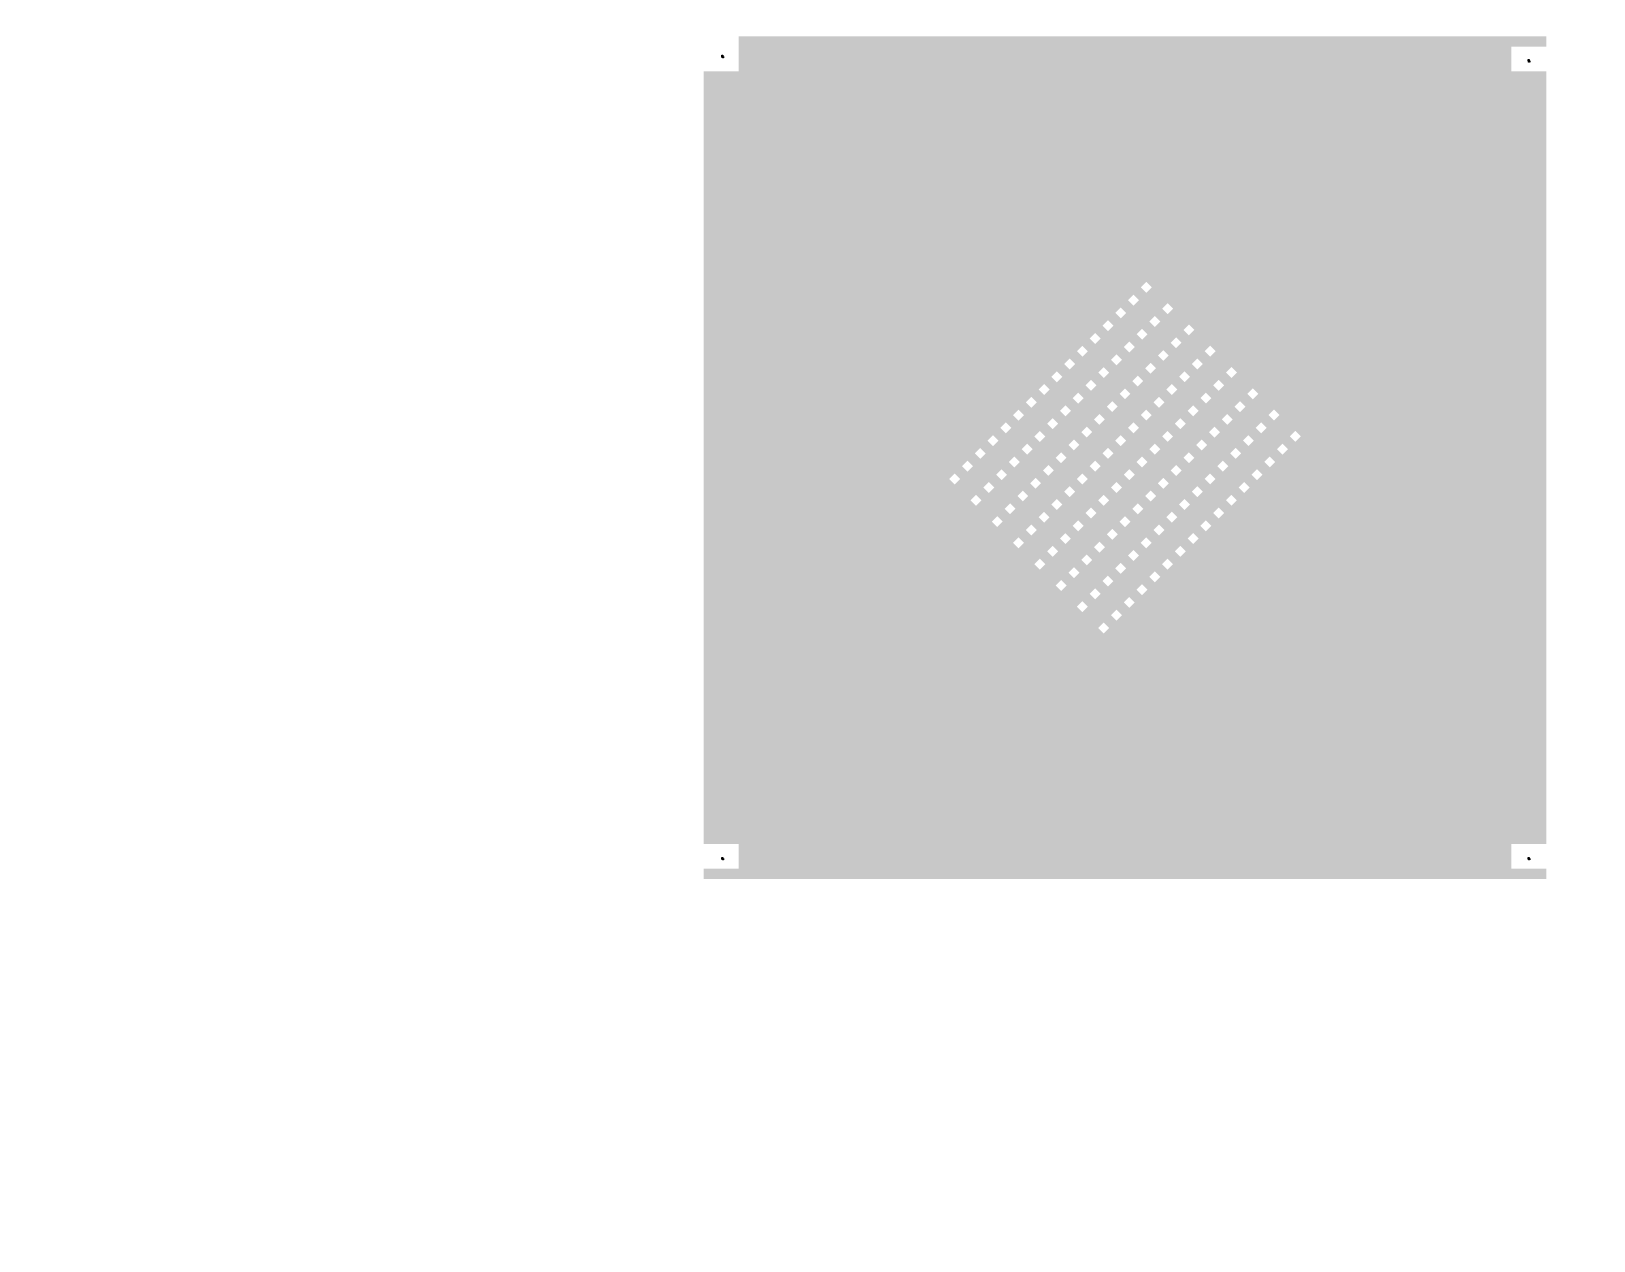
# Model space of a CAD drawing. Header units: inches. Extents: x -55000 to 163233, y -55008 to 54992.
# Drawn here: x -18667 to -500, y -27954 to -13892 of the extents above; entities that cross this region are included whole.
import ezdxf

# ---------------------------------------------------------------- set-up
doc = ezdxf.new("R2010")
doc.units = ezdxf.units.IN
doc.header["$MEASUREMENT"] = 0
doc.linetypes.add('ACAD_ISO07W100', pattern=[3, 0, -3])
doc.layers.get('0').update_dxf_attribs({"color": 20, "linetype": 'ACAD_ISO07W100'})
doc.layers.add('L10D0 Abs', color=4, linetype='Continuous')

# ---------------------------------------------------------------- blocks, each defined once
blk = doc.blocks.new('TUNE')
at = {"layer": 'L10D0 Abs'}
for points in [[(-10, 0), (-10, 12), (-14, 12), (-14, 28), (-10, 28), (-10, 16), (-6, 16), (-6, 28), (-2, 28), (-2, 12), (-6, 12), (-6, 0)], [(4, 0), (4, 6), (2, 6), (2, 14), (4, 14), (4, 8), (6, 8), (6, 14), (8, 14), (8, 6), (6, 6), (6, 0)]]:
    blk.add_lwpolyline(points, close=True, dxfattribs=at)

msp = doc.modelspace()

# ---------------------------------------------------------------- hatches: boundary and pattern name
at = {"layer": 'L10D0 Abs', "transparency": 33554483}
h = msp.add_hatch(color=256, dxfattribs=at)
h.dxf.hatch_style = 1
h.paths.add_polyline_path([(-7717.7675, -18948.99489), (-7781.40711, -19012.6345), (-7845.04672, -18948.99489), (-7781.40711, -18885.35528)], flags=16)
h.paths.add_polyline_path([(-7569.27507, -18800.50246), (-7632.91468, -18864.14207), (-7696.55429, -18800.50246), (-7632.91468, -18736.86285)], flags=16)
h.paths.add_polyline_path([(-7618.77255, -19344.97468), (-7682.41216, -19408.61429), (-7746.05177, -19344.97468), (-7682.41216, -19281.33507)], flags=16)
h.paths.add_polyline_path([(-7470.28012, -19196.48226), (-7533.91973, -19260.12187), (-7597.55934, -19196.48226), (-7533.91973, -19132.84265)], flags=16)
h.paths.add_polyline_path([(-7321.7877, -19047.98984), (-7385.42731, -19111.62945), (-7449.06692, -19047.98984), (-7385.42731, -18984.35023)], flags=16)
h.paths.add_polyline_path([(-7173.29527, -18899.49741), (-7236.93488, -18963.13702), (-7300.57449, -18899.49741), (-7236.93488, -18835.8578)], flags=16)
h.paths.add_polyline_path([(-7371.28517, -19592.46206), (-7434.92478, -19656.10167), (-7498.56439, -19592.46206), (-7434.92478, -19528.82245)], flags=16)
h.paths.add_polyline_path([(-7222.79275, -19443.96963), (-7286.43236, -19507.60924), (-7350.07197, -19443.96963), (-7286.43236, -19380.33002)], flags=16)
h.paths.add_polyline_path([(-7074.30032, -19295.47721), (-7137.93994, -19359.11682), (-7201.57955, -19295.47721), (-7137.93994, -19231.8376)], flags=16)
h.paths.add_polyline_path([(-6777.31548, -18998.49236), (-6840.95509, -19062.13197), (-6904.5947, -18998.49236), (-6840.95509, -18934.85275)], flags=16)
h.paths.add_polyline_path([(-7123.7978, -19839.94943), (-7187.43741, -19903.58904), (-7251.07702, -19839.94943), (-7187.43741, -19776.30982)], flags=16)
h.paths.add_polyline_path([(-6975.30538, -19691.45701), (-7038.94499, -19755.09662), (-7102.5846, -19691.45701), (-7038.94499, -19627.8174)], flags=16)
h.paths.add_polyline_path([(-6826.81295, -19542.96458), (-6890.45256, -19606.60419), (-6954.09217, -19542.96458), (-6890.45256, -19479.32497)], flags=16)
h.paths.add_polyline_path([(-6678.32053, -19394.47216), (-6741.96014, -19458.11177), (-6805.59975, -19394.47216), (-6741.96014, -19330.83255)], flags=16)
h.paths.add_polyline_path([(-6529.8281, -19245.97973), (-6593.46771, -19309.61934), (-6657.10732, -19245.97973), (-6593.46771, -19182.34012)], flags=16)
h.paths.add_polyline_path([(-6381.33568, -19097.48731), (-6444.97529, -19161.12692), (-6508.6149, -19097.48731), (-6444.97529, -19033.8477)], flags=16)
h.paths.add_polyline_path([(-6876.31043, -20087.4368), (-6939.95004, -20151.07641), (-7003.58965, -20087.4368), (-6939.95004, -20023.79719)], flags=16)
h.paths.add_polyline_path([(-6727.818, -19938.94438), (-6791.45761, -20002.58399), (-6855.09722, -19938.94438), (-6791.45761, -19875.30477)], flags=16)
h.paths.add_polyline_path([(-6579.32558, -19790.45196), (-6642.96519, -19854.09157), (-6706.6048, -19790.45196), (-6642.96519, -19726.81235)], flags=16)
h.paths.add_polyline_path([(-6430.83315, -19641.95953), (-6494.47276, -19705.59914), (-6558.11237, -19641.95953), (-6494.47276, -19578.31992)], flags=16)
h.paths.add_polyline_path([(-6282.34073, -19493.46711), (-6345.98034, -19557.10672), (-6409.61995, -19493.46711), (-6345.98034, -19429.8275)], flags=16)
h.paths.add_polyline_path([(-6133.84831, -19344.97468), (-6197.48792, -19408.61429), (-6261.12753, -19344.97468), (-6197.48792, -19281.33507)], flags=16)
h.paths.add_polyline_path([(-6331.8382, -20037.93933), (-6395.47782, -20101.57894), (-6459.11743, -20037.93933), (-6395.47782, -19974.29972)], flags=16)
h.paths.add_polyline_path([(-6183.34578, -19889.44691), (-6246.98539, -19953.08652), (-6310.625, -19889.44691), (-6246.98539, -19825.8073)], flags=16)
h.paths.add_polyline_path([(-6034.85336, -19740.95448), (-6098.49297, -19804.59409), (-6162.13258, -19740.95448), (-6098.49297, -19677.31487)], flags=16)
h.paths.add_polyline_path([(-6480.33063, -20186.43175), (-6543.97024, -20250.07136), (-6607.60985, -20186.43175), (-6543.97024, -20122.79214)], flags=16)
h.paths.add_polyline_path([(-6925.8079, -19146.98479), (-6989.44751, -19210.6244), (-7053.08712, -19146.98479), (-6989.44751, -19083.34517)], flags=16)
h.paths.add_polyline_path([(-7024.80285, -18751.00499), (-7088.44246, -18814.6446), (-7152.08207, -18751.00499), (-7088.44246, -18687.36538)], flags=16)
h.paths.add_polyline_path([(-7420.78265, -18652.01004), (-7484.42226, -18715.64965), (-7548.06187, -18652.01004), (-7484.42226, -18588.37043)], flags=16)
h.paths.add_polyline_path([(-7272.29022, -18503.51761), (-7335.92983, -18567.15722), (-7399.56944, -18503.51761), (-7335.92983, -18439.878)], flags=16)
h.paths.add_polyline_path([(-6876.31043, -18602.51256), (-6939.95004, -18666.15217), (-7003.58965, -18602.51256), (-6939.95004, -18538.87295)], flags=16)
h.paths.add_polyline_path([(-6628.82305, -18849.99994), (-6692.46266, -18913.63955), (-6756.10227, -18849.99994), (-6692.46266, -18786.36033)], flags=16)
h.paths.add_polyline_path([(-7866.25992, -19097.48731), (-7929.89953, -19161.12692), (-7993.53914, -19097.48731), (-7929.89953, -19033.8477)], flags=16)
h.paths.add_polyline_path([(-6628.82305, -20334.92418), (-6692.46266, -20398.56379), (-6756.10227, -20334.92418), (-6692.46266, -20271.28457)], flags=16)
h.paths.add_polyline_path([(-5886.36093, -19592.46206), (-5950.00054, -19656.10167), (-6013.64015, -19592.46206), (-5950.00054, -19528.82245)], flags=16)
h.paths.add_polyline_path([(-7123.7978, -18355.02519), (-7187.43741, -18418.6648), (-7251.07702, -18355.02519), (-7187.43741, -18291.38558)], flags=16)
h.paths.add_polyline_path([(-6381.33568, -20582.41155), (-6444.97529, -20646.05116), (-6508.6149, -20582.41155), (-6444.97529, -20518.77194)], flags=16)
h.paths.add_polyline_path([(-6232.84326, -20433.91913), (-6296.48287, -20497.55874), (-6360.12248, -20433.91913), (-6296.48287, -20370.27952)], flags=16)
h.paths.add_polyline_path([(-6084.35083, -20285.4267), (-6147.99044, -20349.06631), (-6211.63005, -20285.4267), (-6147.99044, -20221.78709)], flags=16)
h.paths.add_polyline_path([(-5935.85841, -20136.93428), (-5999.49802, -20200.57389), (-6063.13763, -20136.93428), (-5999.49802, -20073.29467)], flags=16)
h.paths.add_polyline_path([(-5787.36598, -19988.44185), (-5851.00559, -20052.08147), (-5914.6452, -19988.44185), (-5851.00559, -19924.80224)], flags=16)
h.paths.add_polyline_path([(-5638.87356, -19839.94943), (-5702.51317, -19903.58904), (-5766.15278, -19839.94943), (-5702.51317, -19776.30982)], flags=16)
h.paths.add_polyline_path([(-6133.84831, -20829.89892), (-6197.48792, -20893.53853), (-6261.12753, -20829.89892), (-6197.48792, -20766.25931)], flags=16)
h.paths.add_polyline_path([(-5985.35588, -20681.4065), (-6048.99549, -20745.04611), (-6112.6351, -20681.4065), (-6048.99549, -20617.76689)], flags=16)
h.paths.add_polyline_path([(-5836.86346, -20532.91408), (-5900.50307, -20596.55369), (-5964.14268, -20532.91408), (-5900.50307, -20469.27447)], flags=16)
h.paths.add_polyline_path([(-5688.37103, -20384.42165), (-5752.01064, -20448.06126), (-5815.65025, -20384.42165), (-5752.01064, -20320.78204)], flags=16)
h.paths.add_polyline_path([(-5539.87861, -20235.92923), (-5603.51822, -20299.56884), (-5667.15783, -20235.92923), (-5603.51822, -20172.28962)], flags=16)
h.paths.add_polyline_path([(-5391.38619, -20087.4368), (-5455.0258, -20151.07641), (-5518.66541, -20087.4368), (-5455.0258, -20023.79719)], flags=16)
h.paths.add_polyline_path([(-6975.30538, -18206.53277), (-7038.94499, -18270.17238), (-7102.5846, -18206.53277), (-7038.94499, -18142.89316)], flags=16)
h.paths.add_polyline_path([(-6826.81295, -18058.04034), (-6890.45256, -18121.67995), (-6954.09217, -18058.04034), (-6890.45256, -17994.40073)], flags=16)
h.paths.add_polyline_path([(-6678.32053, -17909.54792), (-6741.96014, -17973.18753), (-6805.59975, -17909.54792), (-6741.96014, -17845.90831)], flags=16)
h.paths.add_polyline_path([(-6529.8281, -17761.05549), (-6593.46771, -17824.6951), (-6657.10732, -17761.05549), (-6593.46771, -17697.41588)], flags=16)
h.paths.add_polyline_path([(-6381.33568, -17612.56307), (-6444.97529, -17676.20268), (-6508.6149, -17612.56307), (-6444.97529, -17548.92346)], flags=16)
h.paths.add_polyline_path([(-6232.84326, -17464.07065), (-6296.48287, -17527.71026), (-6360.12248, -17464.07065), (-6296.48287, -17400.43104)], flags=16)
h.paths.add_polyline_path([(-6084.35083, -17315.57822), (-6147.99044, -17379.21783), (-6211.63005, -17315.57822), (-6147.99044, -17251.93861)], flags=16)
h.paths.add_polyline_path([(-5935.85841, -17167.0858), (-5999.49802, -17230.72541), (-6063.13763, -17167.0858), (-5999.49802, -17103.44619)], flags=16)
h.paths.add_polyline_path([(-5787.36598, -17018.59337), (-5851.00559, -17082.23298), (-5914.6452, -17018.59337), (-5851.00559, -16954.95376)], flags=16)
h.paths.add_polyline_path([(-6727.818, -18454.02014), (-6791.45761, -18517.65975), (-6855.09722, -18454.02014), (-6791.45761, -18390.38053)], flags=16)
h.paths.add_polyline_path([(-6579.32558, -18305.52772), (-6642.96519, -18369.16733), (-6706.6048, -18305.52772), (-6642.96519, -18241.88811)], flags=16)
h.paths.add_polyline_path([(-6430.83315, -18157.03529), (-6494.47276, -18220.6749), (-6558.11237, -18157.03529), (-6494.47276, -18093.39568)], flags=16)
h.paths.add_polyline_path([(-6282.34073, -18008.54287), (-6345.98034, -18072.18248), (-6409.61995, -18008.54287), (-6345.98034, -17944.90326)], flags=16)
h.paths.add_polyline_path([(-6133.84831, -17860.05044), (-6197.48792, -17923.69005), (-6261.12753, -17860.05044), (-6197.48792, -17796.41083)], flags=16)
h.paths.add_polyline_path([(-5985.35588, -17711.55802), (-6048.99549, -17775.19763), (-6112.6351, -17711.55802), (-6048.99549, -17647.91841)], flags=16)
h.paths.add_polyline_path([(-5836.86346, -17563.0656), (-5900.50307, -17626.70521), (-5964.14268, -17563.0656), (-5900.50307, -17499.42599)], flags=16)
h.paths.add_polyline_path([(-5688.37103, -17414.57317), (-5752.01064, -17478.21278), (-5815.65025, -17414.57317), (-5752.01064, -17350.93356)], flags=16)
h.paths.add_polyline_path([(-5539.87861, -17266.08075), (-5603.51822, -17329.72036), (-5667.15783, -17266.08075), (-5603.51822, -17202.44114)], flags=16)
h.paths.add_polyline_path([(-6480.33063, -18701.50751), (-6543.97024, -18765.14712), (-6607.60985, -18701.50751), (-6543.97024, -18637.8679)], flags=16)
h.paths.add_polyline_path([(-6331.8382, -18553.01509), (-6395.47782, -18616.6547), (-6459.11743, -18553.01509), (-6395.47782, -18489.37548)], flags=16)
h.paths.add_polyline_path([(-6183.34578, -18404.52266), (-6246.98539, -18468.16228), (-6310.625, -18404.52266), (-6246.98539, -18340.88305)], flags=16)
h.paths.add_polyline_path([(-6034.85336, -18256.03024), (-6098.49297, -18319.66985), (-6162.13258, -18256.03024), (-6098.49297, -18192.39063)], flags=16)
h.paths.add_polyline_path([(-5886.36093, -18107.53782), (-5950.00054, -18171.17743), (-6013.64015, -18107.53782), (-5950.00054, -18043.89821)], flags=16)
h.paths.add_polyline_path([(-5737.86851, -17959.04539), (-5801.50812, -18022.685), (-5865.14773, -17959.04539), (-5801.50812, -17895.40578)], flags=16)
h.paths.add_polyline_path([(-5589.37608, -17810.55297), (-5653.01569, -17874.19258), (-5716.65531, -17810.55297), (-5653.01569, -17746.91336)], flags=16)
h.paths.add_polyline_path([(-5440.88366, -17662.06054), (-5504.52327, -17725.70015), (-5568.16288, -17662.06054), (-5504.52327, -17598.42093)], flags=16)
h.paths.add_polyline_path([(-5292.39124, -17513.56812), (-5356.03085, -17577.20773), (-5419.67046, -17513.56812), (-5356.03085, -17449.92851)], flags=16)
h.paths.add_polyline_path([(-5143.89881, -17365.0757), (-5207.53842, -17428.71531), (-5271.17803, -17365.0757), (-5207.53842, -17301.43609)], flags=16)
h.paths.add_polyline_path([(-6232.84326, -18948.99489), (-6296.48287, -19012.6345), (-6360.12248, -18948.99489), (-6296.48287, -18885.35528)], flags=16)
h.paths.add_polyline_path([(-6084.35083, -18800.50246), (-6147.99044, -18864.14207), (-6211.63005, -18800.50246), (-6147.99044, -18736.86285)], flags=16)
h.paths.add_polyline_path([(-5935.85841, -18652.01004), (-5999.49802, -18715.64965), (-6063.13763, -18652.01004), (-5999.49802, -18588.37043)], flags=16)
h.paths.add_polyline_path([(-5787.36598, -18503.51761), (-5851.00559, -18567.15722), (-5914.6452, -18503.51761), (-5851.00559, -18439.878)], flags=16)
h.paths.add_polyline_path([(-5638.87356, -18355.02519), (-5702.51317, -18418.6648), (-5766.15278, -18355.02519), (-5702.51317, -18291.38558)], flags=16)
h.paths.add_polyline_path([(-5490.38114, -18206.53277), (-5554.02075, -18270.17238), (-5617.66036, -18206.53277), (-5554.02075, -18142.89316)], flags=16)
h.paths.add_polyline_path([(-5341.88871, -18058.04034), (-5405.52832, -18121.67995), (-5469.16793, -18058.04034), (-5405.52832, -17994.40073)], flags=16)
h.paths.add_polyline_path([(-5193.39629, -17909.54792), (-5257.0359, -17973.18753), (-5320.67551, -17909.54792), (-5257.0359, -17845.90831)], flags=16)
h.paths.add_polyline_path([(-5044.90386, -17761.05549), (-5108.54347, -17824.6951), (-5172.18308, -17761.05549), (-5108.54347, -17697.41588)], flags=16)
h.paths.add_polyline_path([(-4896.41144, -17612.56307), (-4960.05105, -17676.20268), (-5023.69066, -17612.56307), (-4960.05105, -17548.92346)], flags=16)
h.paths.add_polyline_path([(-5985.35588, -19196.48226), (-6048.99549, -19260.12187), (-6112.6351, -19196.48226), (-6048.99549, -19132.84265)], flags=16)
h.paths.add_polyline_path([(-5836.86346, -19047.98984), (-5900.50307, -19111.62945), (-5964.14268, -19047.98984), (-5900.50307, -18984.35023)], flags=16)
h.paths.add_polyline_path([(-5688.37103, -18899.49741), (-5752.01064, -18963.13702), (-5815.65025, -18899.49741), (-5752.01064, -18835.8578)], flags=16)
h.paths.add_polyline_path([(-5539.87861, -18751.00499), (-5603.51822, -18814.6446), (-5667.15783, -18751.00499), (-5603.51822, -18687.36538)], flags=16)
h.paths.add_polyline_path([(-5391.38619, -18602.51256), (-5455.0258, -18666.15217), (-5518.66541, -18602.51256), (-5455.0258, -18538.87295)], flags=16)
h.paths.add_polyline_path([(-5242.89376, -18454.02014), (-5306.53337, -18517.65975), (-5370.17298, -18454.02014), (-5306.53337, -18390.38053)], flags=16)
h.paths.add_polyline_path([(-5094.40134, -18305.52772), (-5158.04095, -18369.16733), (-5221.68056, -18305.52772), (-5158.04095, -18241.88811)], flags=16)
h.paths.add_polyline_path([(-4945.90891, -18157.03529), (-5009.54852, -18220.6749), (-5073.18813, -18157.03529), (-5009.54852, -18093.39568)], flags=16)
h.paths.add_polyline_path([(-4797.41649, -18008.54287), (-4861.0561, -18072.18248), (-4924.69571, -18008.54287), (-4861.0561, -17944.90326)], flags=16)
h.paths.add_polyline_path([(-4648.92407, -17860.05044), (-4712.56368, -17923.69005), (-4776.20329, -17860.05044), (-4712.56368, -17796.41083)], flags=16)
h.paths.add_polyline_path([(-5737.86851, -19443.96963), (-5801.50812, -19507.60924), (-5865.14773, -19443.96963), (-5801.50812, -19380.33002)], flags=16)
h.paths.add_polyline_path([(-5589.37608, -19295.47721), (-5653.01569, -19359.11682), (-5716.65531, -19295.47721), (-5653.01569, -19231.8376)], flags=16)
h.paths.add_polyline_path([(-5440.88366, -19146.98479), (-5504.52327, -19210.6244), (-5568.16288, -19146.98479), (-5504.52327, -19083.34517)], flags=16)
h.paths.add_polyline_path([(-5292.39124, -18998.49236), (-5356.03085, -19062.13197), (-5419.67046, -18998.49236), (-5356.03085, -18934.85275)], flags=16)
h.paths.add_polyline_path([(-5143.89881, -18849.99994), (-5207.53842, -18913.63955), (-5271.17803, -18849.99994), (-5207.53842, -18786.36033)], flags=16)
h.paths.add_polyline_path([(-4995.40639, -18701.50751), (-5059.046, -18765.14712), (-5122.68561, -18701.50751), (-5059.046, -18637.8679)], flags=16)
h.paths.add_polyline_path([(-4846.91396, -18553.01509), (-4910.55357, -18616.6547), (-4974.19318, -18553.01509), (-4910.55357, -18489.37548)], flags=16)
h.paths.add_polyline_path([(-4698.42154, -18404.52266), (-4762.06115, -18468.16228), (-4825.70076, -18404.52266), (-4762.06115, -18340.88305)], flags=16)
h.paths.add_polyline_path([(-4549.92912, -18256.03024), (-4613.56873, -18319.66985), (-4677.20834, -18256.03024), (-4613.56873, -18192.39063)], flags=16)
h.paths.add_polyline_path([(-4401.43669, -18107.53782), (-4465.0763, -18171.17743), (-4528.71591, -18107.53782), (-4465.0763, -18043.89821)], flags=16)
h.paths.add_polyline_path([(-5490.38114, -19691.45701), (-5554.02075, -19755.09662), (-5617.66036, -19691.45701), (-5554.02075, -19627.8174)], flags=16)
h.paths.add_polyline_path([(-5341.88871, -19542.96458), (-5405.52832, -19606.60419), (-5469.16793, -19542.96458), (-5405.52832, -19479.32497)], flags=16)
h.paths.add_polyline_path([(-5193.39629, -19394.47216), (-5257.0359, -19458.11177), (-5320.67551, -19394.47216), (-5257.0359, -19330.83255)], flags=16)
h.paths.add_polyline_path([(-5044.90386, -19245.97973), (-5108.54347, -19309.61934), (-5172.18308, -19245.97973), (-5108.54347, -19182.34012)], flags=16)
h.paths.add_polyline_path([(-4896.41144, -19097.48731), (-4960.05105, -19161.12692), (-5023.69066, -19097.48731), (-4960.05105, -19033.8477)], flags=16)
h.paths.add_polyline_path([(-4747.91901, -18948.99489), (-4811.55863, -19012.6345), (-4875.19824, -18948.99489), (-4811.55863, -18885.35528)], flags=16)
h.paths.add_polyline_path([(-4599.42659, -18800.50246), (-4663.0662, -18864.14207), (-4726.70581, -18800.50246), (-4663.0662, -18736.86285)], flags=16)
h.paths.add_polyline_path([(-4450.93417, -18652.01004), (-4514.57378, -18715.64965), (-4578.21339, -18652.01004), (-4514.57378, -18588.37043)], flags=16)
h.paths.add_polyline_path([(-4302.44174, -18503.51761), (-4366.08135, -18567.15722), (-4429.72096, -18503.51761), (-4366.08135, -18439.878)], flags=16)
h.paths.add_polyline_path([(-4153.94932, -18355.02519), (-4217.58893, -18418.6648), (-4281.22854, -18355.02519), (-4217.58893, -18291.38558)], flags=16)
h.paths.add_polyline_path([(-5242.89376, -19938.94438), (-5306.53337, -20002.58399), (-5370.17298, -19938.94438), (-5306.53337, -19875.30477)], flags=16)
h.paths.add_polyline_path([(-5094.40134, -19790.45196), (-5158.04095, -19854.09157), (-5221.68056, -19790.45196), (-5158.04095, -19726.81235)], flags=16)
h.paths.add_polyline_path([(-4945.90891, -19641.95953), (-5009.54852, -19705.59914), (-5073.18813, -19641.95953), (-5009.54852, -19578.31992)], flags=16)
h.paths.add_polyline_path([(-4797.41649, -19493.46711), (-4861.0561, -19557.10672), (-4924.69571, -19493.46711), (-4861.0561, -19429.8275)], flags=16)
h.paths.add_polyline_path([(-4648.92407, -19344.97468), (-4712.56368, -19408.61429), (-4776.20329, -19344.97468), (-4712.56368, -19281.33507)], flags=16)
h.paths.add_polyline_path([(-4500.43164, -19196.48226), (-4564.07125, -19260.12187), (-4627.71086, -19196.48226), (-4564.07125, -19132.84265)], flags=16)
h.paths.add_polyline_path([(-4351.93922, -19047.98984), (-4415.57883, -19111.62945), (-4479.21844, -19047.98984), (-4415.57883, -18984.35023)], flags=16)
h.paths.add_polyline_path([(-4203.44679, -18899.49741), (-4267.0864, -18963.13702), (-4330.72601, -18899.49741), (-4267.0864, -18835.8578)], flags=16)
h.paths.add_polyline_path([(-4054.95437, -18751.00499), (-4118.59398, -18814.6446), (-4182.23359, -18751.00499), (-4118.59398, -18687.36538)], flags=16)
h.paths.add_polyline_path([(-3906.46195, -18602.51256), (-3970.10156, -18666.15217), (-4033.74117, -18602.51256), (-3970.10156, -18538.87295)], flags=16)
h.paths.add_polyline_path([(-5638.87356, -16870.10095), (-5702.51317, -16933.74056), (-5766.15278, -16870.10095), (-5702.51317, -16806.46134)], flags=16)
h.paths.add_polyline_path([(-5391.38619, -17117.58832), (-5455.0258, -17181.22793), (-5518.66541, -17117.58832), (-5455.0258, -17053.94871)], flags=16)
h.paths.add_polyline_path([(-10850, -23340), (-10440, -23340), (-10440, -23630), (-10850, -23630), (-10850, -23750), (-1050, -23750), (-1050, -23630), (-1460, -23630), (-1460, -23340), (-1050, -23340), (-1050, -14360), (-1460, -14360), (-1460, -14070), (-1050, -14070), (-1050, -13950), (-10440, -13950), (-10440, -14360), (-10850, -14360)])

# ---------------------------------------------------------------- linework, layer by layer
msp.add_circle((-19.81589, 126.61364), 50874.56217)

# ---------------------------------------------------------------- block references
for p in [(-10625, -14200), (-1250, -14250), (-10625, -23525), (-1250, -23525)]:
    msp.add_blockref('TUNE', p)

doc.saveas('drawing.dxf')
